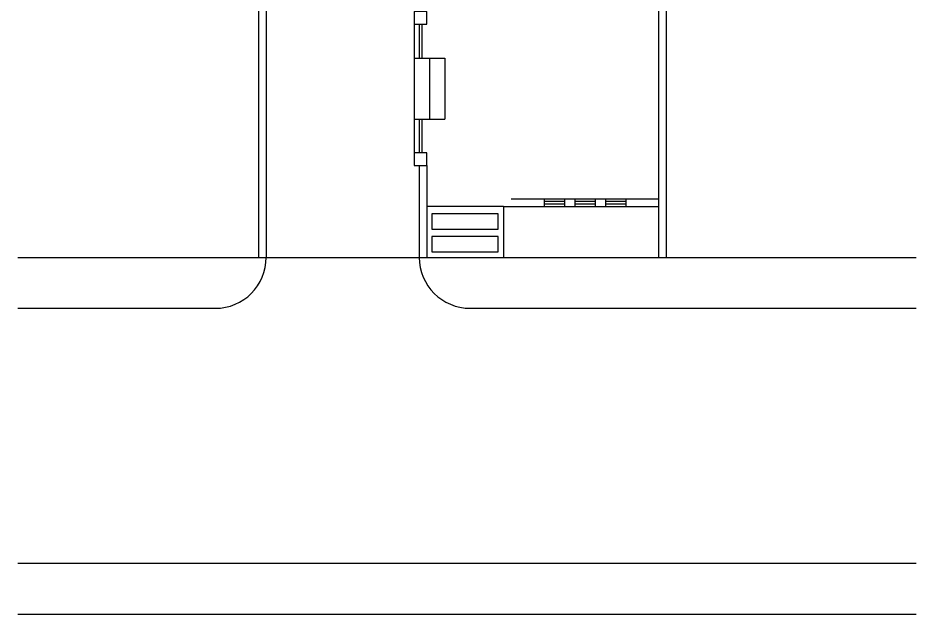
# Model space of a CAD drawing. Header units: inches. Extents: x -9 to 337, y -247 to 209.
# Drawn here: x -3.15 to 14.46, y 37.86 to 49.56 of the extents above; entities that cross this region are included whole.
import ezdxf

# ---------------------------------------------------------------- set-up
doc = ezdxf.new("R2010")
doc.units = ezdxf.units.IN
doc.header["$MEASUREMENT"] = 0

msp = doc.modelspace()

# ---------------------------------------------------------------- linework, layer by layer
at = {"color": 8}
for p, q in [((1.566, 53.659), (1.566, 44.859)), ((1.716, 53.659), (1.716, 44.859)), ((9.416, 44.859), (9.416, 52.704)), ((9.566, 44.859), (9.566, 52.704)), ((4.616, 49.432), (4.616, 46.909)), ((4.716, 49.432), (4.716, 48.77)), ((4.766, 49.432), (4.766, 48.77)), ((4.616, 48.77), (5.216, 48.77)), ((4.916, 48.77), (4.916, 47.57)), ((5.216, 48.77), (5.216, 47.57)), ((4.616, 47.57), (5.216, 47.57)), ((4.716, 47.57), (4.716, 46.909)), ((4.766, 47.57), (4.766, 46.909)), ((4.716, 46.659), (4.716, 44.859)), ((4.866, 46.659), (4.866, 44.859)), ((6.516, 46.009), (7.166, 46.009)), ((7.166, 46.009), (7.166, 45.859)), ((7.566, 46.009), (7.766, 46.009)), ((7.566, 46.009), (7.566, 45.859)), ((7.766, 46.009), (7.766, 45.859)), ((8.166, 46.009), (8.366, 46.009)), ((8.166, 46.009), (8.166, 45.859)), ((8.366, 46.009), (8.366, 45.859)), ((8.766, 46.009), (9.416, 46.009)), ((8.766, 46.009), (8.766, 45.859)), ((6.366, 45.859), (4.866, 45.859)), ((6.366, 45.859), (7.166, 45.859)), ((6.366, 45.859), (6.366, 44.859)), ((7.566, 45.859), (7.766, 45.859)), ((8.166, 45.859), (8.366, 45.859)), ((8.766, 45.859), (9.416, 45.859)), ((-3.153, 44.859), (14.458, 44.859)), ((-3.153, 43.859), (0.716, 43.859)), ((5.716, 43.859), (14.458, 43.859)), ((-3.153, 38.859), (14.458, 38.859)), ((-3.153, 37.859), (14.458, 37.859))]:
    msp.add_line(p, q, dxfattribs=at)
at = {"color": 1}
for p, q in [((7.166, 46.009), (7.566, 46.009)), ((7.766, 46.009), (8.166, 46.009)), ((8.366, 46.009), (8.766, 46.009)), ((7.166, 45.859), (7.566, 45.859)), ((7.766, 45.859), (8.166, 45.859)), ((8.366, 45.859), (8.766, 45.859))]:
    msp.add_line(p, q, dxfattribs=at)
at = {"color": 2}
for p, q in [((7.166, 45.959), (7.566, 45.959)), ((7.166, 45.909), (7.566, 45.909)), ((7.766, 45.959), (8.166, 45.959)), ((7.766, 45.909), (8.166, 45.909)), ((8.366, 45.959), (8.766, 45.959)), ((8.366, 45.909), (8.766, 45.909))]:
    msp.add_line(p, q, dxfattribs=at)
at = {"color": 8}
for points in [[(4.616, 49.432), (4.866, 49.432), (4.866, 49.682), (4.616, 49.682)], [(4.616, 46.659), (4.866, 46.659), (4.866, 46.909), (4.616, 46.909)], [(4.966, 45.414), (6.266, 45.414), (6.266, 45.714), (4.966, 45.714)], [(4.966, 44.969), (6.266, 44.969), (6.266, 45.269), (4.966, 45.269)]]:
    msp.add_lwpolyline(points, close=True, dxfattribs=at)
for centre, start, end in [((0.716, 44.859), 270, 0), ((5.716, 44.859), 180, 270)]:
    msp.add_arc(centre, 1, start, end, dxfattribs=at)

doc.saveas('drawing.dxf')
